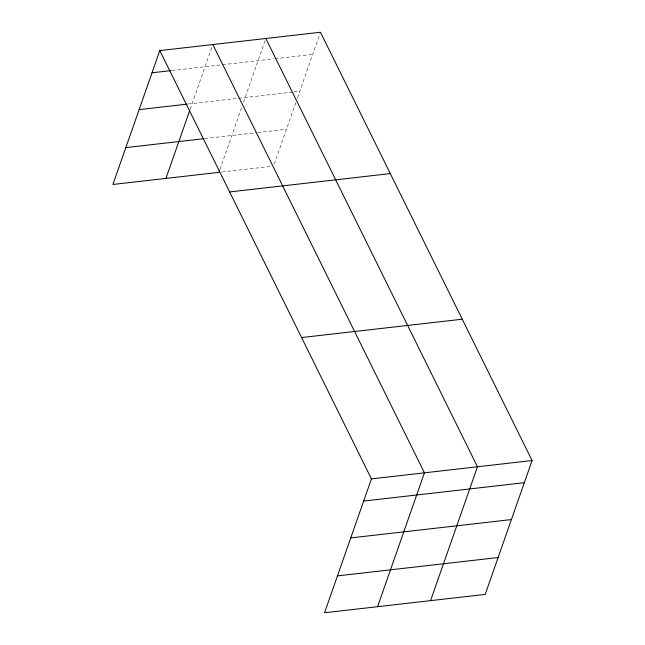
<?xml version="1.0" encoding="UTF-8"?>
<svg xmlns="http://www.w3.org/2000/svg" width="645" height="645" viewBox="0 0 645 645"><rect width="100%" height="100%" fill="white"/><g stroke="black" fill="none" stroke-linecap="round" stroke-linejoin="round"><path stroke-width="0.48" stroke-dasharray="3.23 2.42" d="M190.146 109.271L212.81 44.545M219.945 169.522L241.835 107.014M243.496 102.265L265.829 38.49M274.238 164.225L295.797 102.668M297.458 97.927L320.452 32.25M172.038 70.49L273.956 58.848M274.947 58.727L312.688 54.422M188.138 104.03L292.83 92.074M293.822 91.961L299.78 91.276M204.852 138.578L256.686 132.66M257.686 132.548L286.485 129.258M221.928 172.013L271.593 166.337"/><path stroke-width="0.97" d="M159.799 50.6L371.423 478.888L324.548 612.75L485.201 594.4L532.085 460.53L320.452 32.25L159.799 50.6L112.915 184.47L218.953 172.352L219.614 170.465M165.934 178.407L189.815 110.222M377.567 606.695L424.442 472.833L212.81 44.545M430.578 600.64L477.461 466.77L265.829 38.49M152.035 72.772L171.038 70.603M139.126 109.634L187.139 104.143M125.823 147.608L203.852 138.691M229.636 191.936L390.289 173.586M301.586 337.553L462.247 319.202M371.423 478.888L532.085 460.53M363.659 501.052L524.321 482.702M350.751 537.914L511.412 519.564M337.456 575.888L498.109 557.538"/></g></svg>
